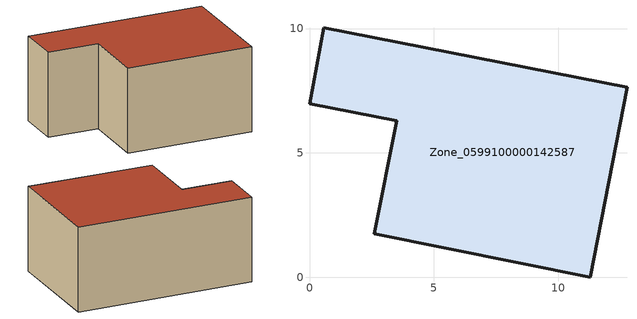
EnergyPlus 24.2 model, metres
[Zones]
Zone_0599100000142587
 floor ground (C_G): 12.77,7.64 11.3,0 2.61,1.74 3.5,6.29 0,6.97 0.58,10.03 z0
 wall outside (C_F): 11.3,0 12.77,7.64 0.58,10.03 0,6.97 3.5,6.29 2.61,1.74 11.3,0 z0:5.95
 roof outside (C_R): 2.61,1.74 11.3,0 12.77,7.64 0.58,10.03 0,6.97 3.5,6.29 z5.95
[BUILDING]
Pand.0599100000142587: North Axis=0; Terrain=City; Loads Convergence Tolerance Value=0.04; Temperature Convergence Tolerance Value=0.4; Solar Distribution=FullExterior; Maximum Number of Warmup Days=25; Minimum Number of Warmup Days=1
[Site:Location]
Rotterdam.The.Hague.AP_ZH_NLD Design_Conditions: Latitude=51.96; Longitude=4.45; Time Zone=1; Elevation=-4.5
[SITE:GROUNDTEMPERATURE:BUILDINGSURFACE]
18, 18, 18, 18, 18, 18, 18, 18, 18, 18, 18, 18
[MATERIAL] Thermal Absorptance=0.9; Solar Absorptance=0.7; Visible Absorptance=0.7
Name | Roughness | Thickness | Conductivity | Density | Specific Heat
G.TI.1946-1964 | MediumSmooth | 0.15 | 1 | 540 | 1210
F.TI.1946-1964 | Rough | 0.3 | 0.857143 | 1920 | 840
R.TI.1946-1964 | MediumRough | 0.2 | 0.277778 | 1500 | 1000
[CONSTRUCTION]
C_G: G.TI.1946-1964
C_F: F.TI.1946-1964
C_R: R.TI.1946-1964
[ZONE]
Zone_0599100000142587: Type=1; Multiplier=1; Ceiling Height=Autocalculate; Volume=Autocalculate; Floor Area=autocalculate; Part of Total Floor Area=Yes
[ZONEINFILTRATION:DESIGNFLOWRATE]
Infil_Zone_0599100000142587: Zone or ZoneList or Space or SpaceList=Zone_0599100000142587; Schedule=AlwaysOn; Design Flow Rate Calculation Method=Flow/Area; Flow Rate per Floor Area=0.003; Constant Term Coefficient=1; Temperature Term Coefficient=0; Velocity Term Coefficient=0; Velocity Squared Term Coefficient=0
[HVACTEMPLATE:ZONE:IDEALLOADSAIRSYSTEM]
Zone_0599100000142587: Maximum Heating Supply Air Temperature=50; Minimum Cooling Supply Air Temperature=13; Maximum Heating Supply Air Humidity Ratio=0.0156; Minimum Cooling Supply Air Humidity Ratio=0.0077; Heating Limit=NoLimit; Cooling Limit=NoLimit; Dehumidification Control Type=ConstantSensibleHeatRatio; Cooling Sensible Heat Ratio=0.7; Dehumidification Setpoint=60; Humidification Control Type=None; Humidification Setpoint=30; Outdoor Air Method=None; Outdoor Air Flow Rate per Person=0.00944; Outdoor Air Flow Rate per Zone Floor Area=0; Outdoor Air Flow Rate per Zone=0; Demand Controlled Ventilation Type=None; Outdoor Air Economizer Type=NoEconomizer; Heat Recovery Type=None; Sensible Heat Recovery Effectiveness=0.7; Latent Heat Recovery Effectiveness=0.65
[ZONECONTROL:THERMOSTAT]
ThermostatControl_Zone_0599100000142587: Zone or ZoneList=Zone_0599100000142587; Control Type Schedule=DualSetpointControlType; Control 1=Thermostat_Zone_0599100000142587; Temperature Difference Between Cutout And Setpoint=0
[THERMOSTATSETPOINT:DUALSETPOINT]
Thermostat_Zone_0599100000142587: Heating Setpoint Temperature Schedule=HeatingSetpoint_Zone_0599100000142587; Cooling Setpoint Temperature Schedule=CoolingSetpoint_Zone_0599100000142587
[SCHEDULE:COMPACT]
HeatingSetpoint_Zone_0599100000142587: Through: 12/31, For: AllDays, Until: 24:00, 21
CoolingSetpoint_Zone_0599100000142587: Through: 12/31, For: AllDays, Until: 24:00, 24
DualSetpointControlType: Through: 12/31, For: AllDays, Until: 24:00, 4
AlwaysOn: Through: 12/31, For: AllDays, Until: 24:00, 1
